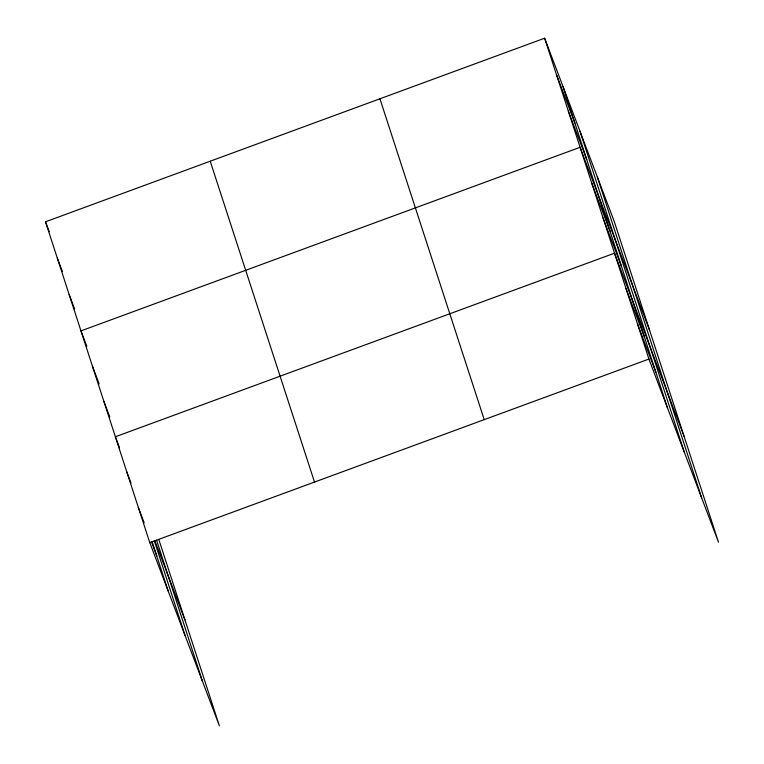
<?xml version="1.0" encoding="UTF-8"?>
<svg xmlns="http://www.w3.org/2000/svg" width="764" height="764" viewBox="0 0 764 764"><rect width="100%" height="100%" fill="white"/><g stroke="black" fill="none" stroke-linecap="round" stroke-linejoin="round"><path stroke-width="1.15" d="M158.778 539.403L219.363 725.8L149.792 542.66L45.506 221.799L544.636 38.2L614.208 221.34L718.494 542.201L648.923 359.061L544.636 38.2M149.792 542.66L648.923 359.061M556.459 74.566L574.891 123.09M568.282 110.933L586.714 159.456M649.667 330.43L580.096 147.29L80.965 330.898L86.829 346.331M591.565 182.586L610.006 231.11M603.044 217.883L621.476 266.407M684.076 436.311L614.514 253.18L115.374 436.779L119.566 447.809M625.983 288.477L644.415 337M637.453 323.764L655.884 372.288M45.506 221.799L49.278 231.731M57.329 258.165L62.352 271.401M69.142 294.532L74.595 308.866M92.434 366.195L99.139 383.834M103.904 401.482L109.768 416.924M154.825 540.625L184.945 619.919M126.853 472.076L131.036 483.106M138.322 507.372L144.186 522.805M151.31 541.561L156.754 555.896M597.333 176.914L701.619 497.775M579.952 131.15L684.238 452.011M563.078 86.724L667.364 407.584M379.928 98.785L484.214 419.646M210.224 161.214L314.51 482.074M156.601 540.196L202.489 681.383M154.271 540.759L185.098 635.61M152.093 541.552L168.223 591.193"/></g></svg>
